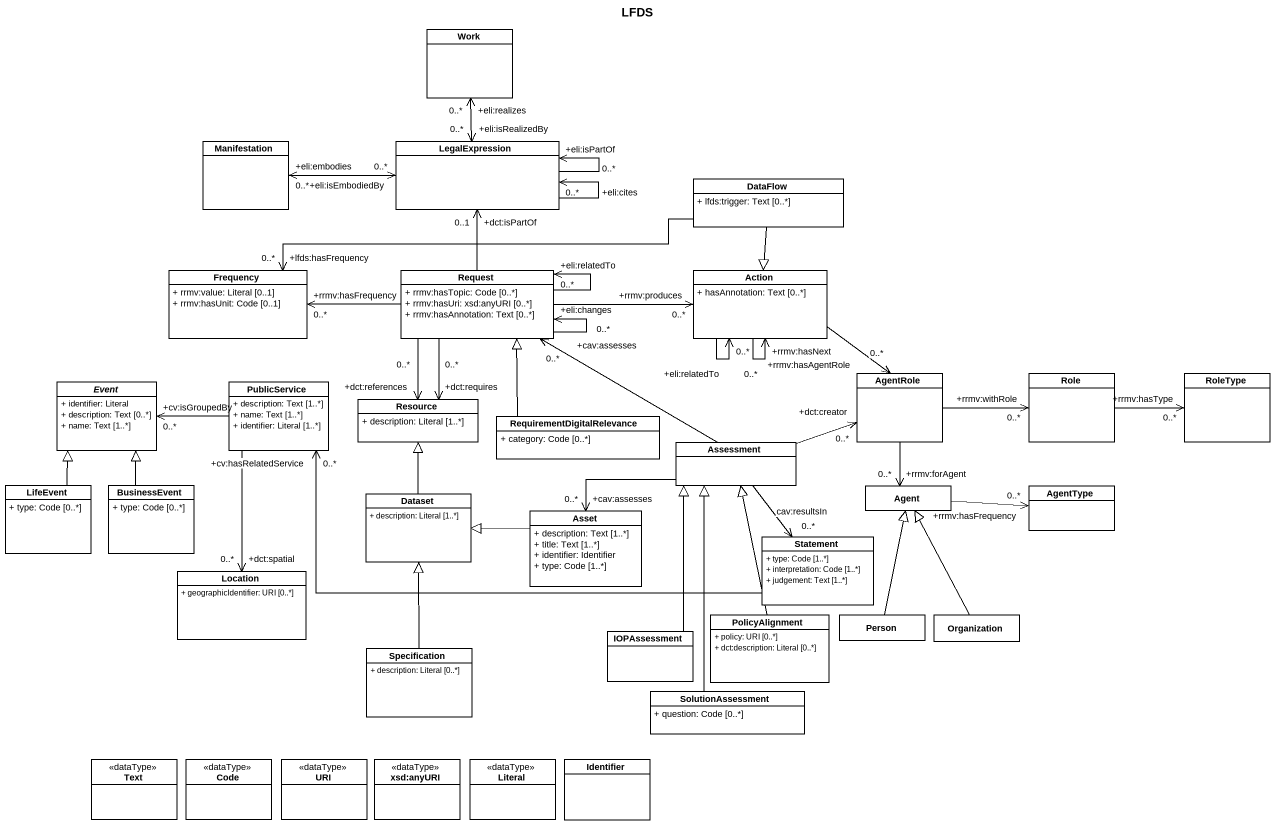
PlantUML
@startuml
title LFDS
hide circle
hide empty members
skinparam classAttributeIconSize 0
class Work
class Manifestation
class LegalExpression
class DataFlow {
  + lfds:trigger: Text [0..*]
}
class Frequency {
  + rrmv:value: Literal [0..1]
  + rrmv:hasUnit: Code [0..1]
}
class Request {
  + rrmv:hasTopic: Code [0..*]
  + rrmv:hasUri: xsd:anyURI [0..*]
  + rrmv:hasAnnotation: Text [0..*]
}
class "Action" as Action_ {
  + hasAnnotation: Text [0..*]
}
abstract class Event {
  + identifier: Literal
  + description: Text [0..*]
  + name: Text [1..*]
}
class PublicService {
  + description: Text [1..*]
  + name: Text [1..*]
  + identifier: Literal [1..*]
}
class Resource {
  + description: Literal [1..*]
}
class AgentRole
class Role
class RoleType
class RequirementDigitalRelevance {
  + category: Code [0..*]
}
class Assessment
class LifeEvent {
  + type: Code [0..*]
}
class BusinessEvent {
  + type: Code [0..*]
}
class "Agent" as Agent_
class AgentType
class Dataset #FFFFFF {
  + description: Literal [1..*]
}
class Asset {
  + description: Text [1..*]
  + title: Text [1..*]
  + identifier: Identifier
  + type: Code [1..*]
}
class Statement {
  + type: Code [1..*]
  + interpretation: Code [1..*]
  + judgement: Text [1..*]
}
class Location {
  + geographicIdentifier: URI [0..*]
}
class IOPAssessment
class PolicyAlignment {
  + policy: URI [0..*]
  + dct:description: Literal [0..*]
}
class "Person" as Person_
class Organization
class Specification {
  + description: Literal [0..*]
}
class SolutionAssessment {
  + question: Code [0..*]
}
class Text <<dataType>>
class Code <<dataType>>
class URI <<dataType>>
class "xsd:anyURI" as xsd_anyURI <<dataType>>
class Literal <<dataType>>
class Identifier
Manifestation "+eli:embodies\n0..*" <-right-> "+eli:isEmbodiedBy\n0..*" LegalExpression
LegalExpression "+eli:isRealizedBy\n0..*" <-up-> "+eli:realizes\n0..*" Work
LegalExpression --> "+eli:isPartOf\n0..*" LegalExpression
LegalExpression --> "+eli:cites\n0..*" LegalExpression
DataFlow -left-> "+lfds:hasFrequency\n0..*" Frequency
DataFlow --|> Action_
Request -up-> "+dct:isPartOf\n0..1" LegalExpression
Request -left-> "+rrmv:hasFrequency\n0..*" Frequency
Request --> "+eli:relatedTo\n0..*" Request
Request --> "+eli:changes\n0..*" Request
Request -right-> "+rrmv:produces\n0..*" Action_
Request --> "+dct:requires\n0..*" Resource
Request --> "+dct:references\n0..*" Resource
Action_ --> "+rrmv:hasNext\n0..*" Action_
Action_ --> "+eli:relatedTo\n0..*" Action_
Action_ --> "+rrmv:hasAgentRole\n0..*" AgentRole
PublicService -left-> "+cv:isGroupedBy\n0..*" Event
PublicService --> "+dct:spatial\n0..*" Location
AgentRole -right-> "+rrmv:withRole\n0..*" Role
AgentRole --> "+rrmv:forAgent\n0..*" Agent_
Role -right-> "+rrmv:hasType\n0..*" RoleType
RequirementDigitalRelevance -up-|> Request
Assessment -up-> "+cav:assesses\n0..*" Request
Assessment -right-> "+dct:creator\n0..*" AgentRole
Assessment -left-> "+cav:assesses\n0..*" Asset
Assessment --> "0..*" Statement : cav:resultsIn
LifeEvent -up-|> Event
BusinessEvent -up-|> Event
Agent_ -right-> "+rrmv:hasFrequency\n0..*" AgentType
Dataset -up-|> Resource
Asset -left-|> Dataset
Statement -left-> "+cv:hasRelatedService\n0..*" PublicService
IOPAssessment -up-|> Assessment
PolicyAlignment -up-|> Assessment
Person_ -up-|> Agent_
Organization -up-|> Agent_
Specification -up-|> Dataset
SolutionAssessment -up-|> Assessment
@enduml
